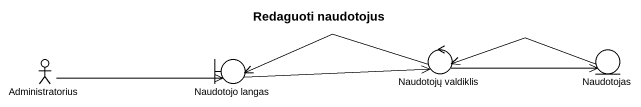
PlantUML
@startuml
title Redaguoti naudotojus
actor Administratorius
boundary "Naudotojo langas" as Naudotojo_langas
control "Naudotojų valdiklis" as Naudotojų_valdiklis
entity Naudotojas
Administratorius -right-> Naudotojo_langas
Naudotojo_langas -right-> Naudotojų_valdiklis
Naudotojų_valdiklis -left-> Naudotojo_langas
Naudotojų_valdiklis -right-> Naudotojas
Naudotojas -left-> Naudotojų_valdiklis
@enduml
